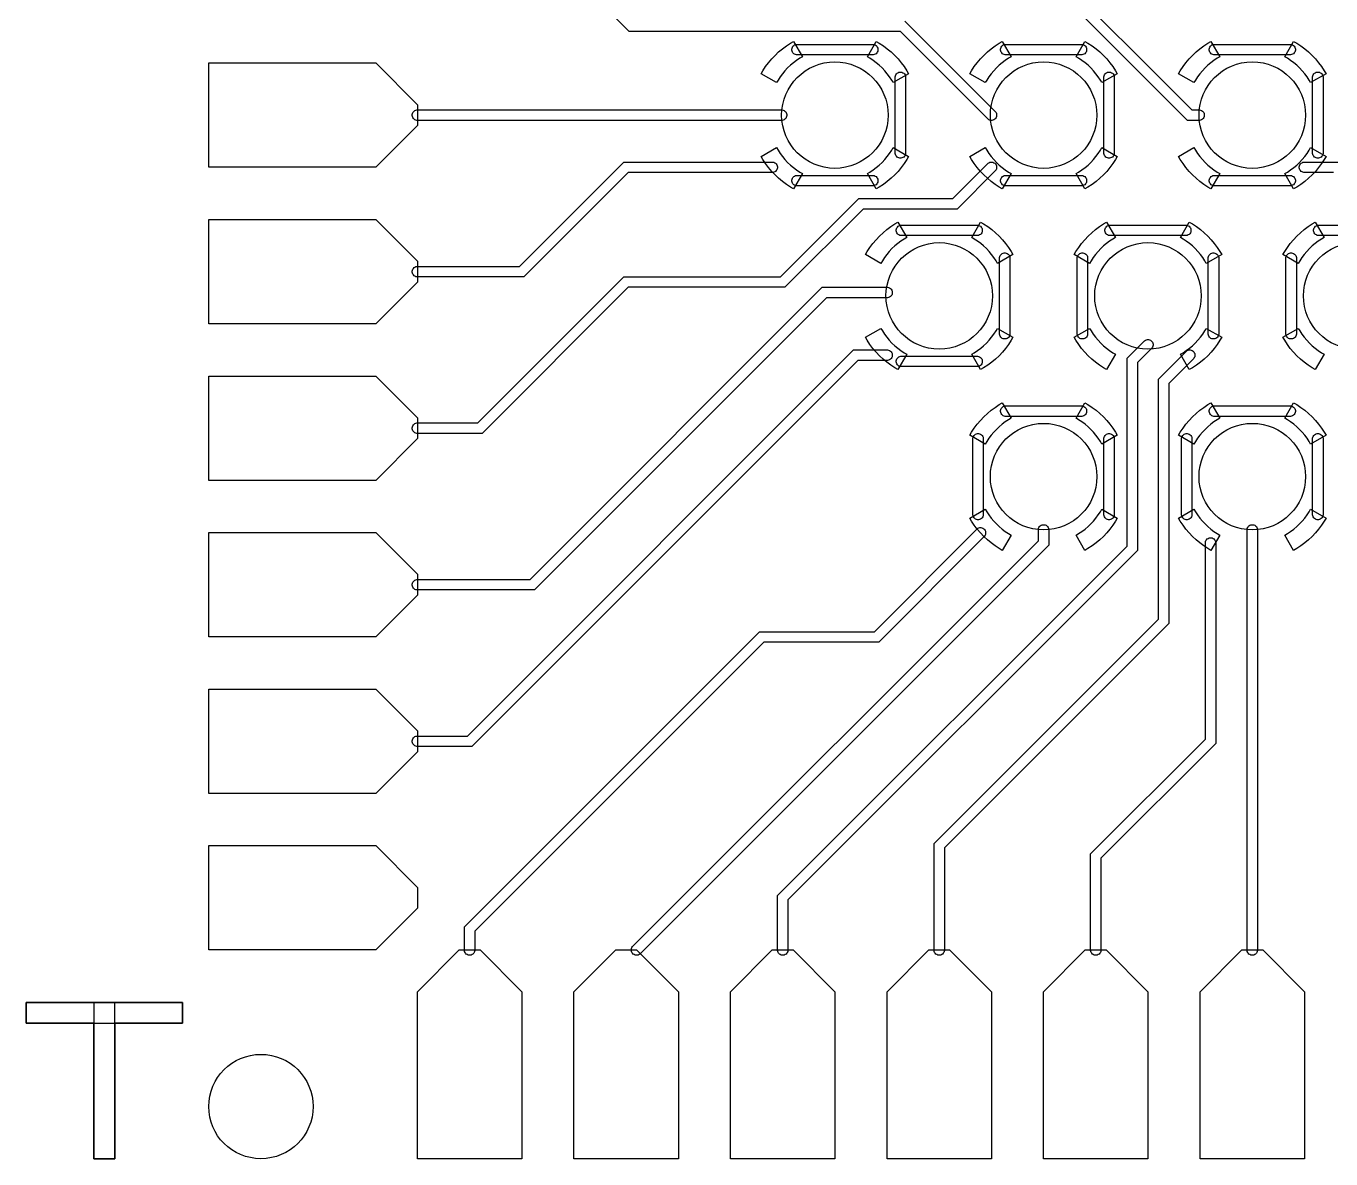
# Model space of a CAD drawing. Extents: x -17000 to 83000, y -61000 to 39000.
# Drawn here: x 43250 to 55753, y -32002 to -21147 of the extents above; entities that cross this region are included whole.
import ezdxf

# ---------------------------------------------------------------- set-up
doc = ezdxf.new("R2010")
doc.units = 0
doc.layers.add('Central Electrodes', color=2, linetype='CONTINUOUS')

msp = doc.modelspace()

# ---------------------------------------------------------------- linework, layer by layer
at = {"layer": 'Central Electrodes'}
for points in [[(51670.71, -21100), (52538.837, -21968.127), (52544.309, -21976.316), (52548.078, -21985.416), (52550, -21995.076), (52550, -22004.925), (52548.078, -22014.585), (52544.309, -22023.684), (52538.838, -22031.873), (52531.873, -22038.838), (52523.684, -22044.309), (52514.585, -22048.078), (52504.925, -22050), (52495.076, -22050), (52485.416, -22048.078), (52476.316, -22044.309), (52468.127, -22038.837), (51629.29, -21200), (49029.29, -21200), (48379.29, -20550)], [(53050, -20579.29), (54420.71, -21950), (54494.673, -21950), (54504.332, -21951.921), (54513.432, -21955.691), (54521.621, -21961.162), (54528.586, -21968.127), (54534.057, -21976.316), (54537.827, -21985.416), (54539.748, -21995.075), (54539.748, -22004.925), (54537.827, -22014.584), (54534.057, -22023.684), (54528.586, -22031.873), (54521.621, -22038.838), (54513.432, -22044.309), (54504.332, -22048.079), (54494.673, -22050), (54379.29, -22050), (52950, -20620.71)], [(55779.29, -22550), (55495.075, -22550), (55485.416, -22548.079), (55476.316, -22544.309), (55468.127, -22538.838), (55461.162, -22531.873), (55455.691, -22523.684), (55451.921, -22514.584), (55450, -22504.925), (55450, -22495.075), (55451.921, -22485.416), (55455.691, -22476.316), (55461.162, -22468.127), (55468.127, -22461.162), (55476.316, -22455.691), (55485.416, -22451.921), (55495.075, -22450), (55820.71, -22450)], [(56367.425, -23154.182), (55632.575, -23154.182), (55622.916, -23152.261), (55613.816, -23148.491), (55605.627, -23143.02), (55598.662, -23136.055), (55593.191, -23127.866), (55589.421, -23118.766), (55587.5, -23109.107), (55587.5, -23099.257), (55589.421, -23089.598), (55593.191, -23080.498), (55598.662, -23072.309), (55605.627, -23065.344), (55613.816, -23059.873), (55622.916, -23056.103), (55632.575, -23054.182), (56367.425, -23054.182)], [(43249.865, -30501.916), (43249.865, -30701.916)], [(44749.865, -30501.916), (43249.865, -30501.916)], [(44099.865, -30501.916), (43899.865, -30501.916)], [(43899.865, -30501.916), (43899.865, -32001.916)], [(44099.865, -32001.916), (44099.865, -30501.916)], [(44749.865, -30701.916), (44749.865, -30501.916)], [(43249.865, -30701.916), (44749.865, -30701.916)], [(43899.865, -32001.916), (44099.865, -32001.916)]]:
    msp.add_lwpolyline(points, dxfattribs=at)
for points in [[(50440.743, -21688.66), (50293.52, -21603.66), (50310.303, -21574.589), (50336.206, -21535.206), (50364.354, -21497.398), (50394.654, -21461.287), (50427.001, -21427.001), (50461.287, -21394.654), (50497.398, -21364.354), (50535.206, -21336.207), (50574.589, -21310.303), (50603.66, -21293.52), (50688.66, -21440.743), (50663.873, -21455.055), (50632.757, -21475.521), (50602.879, -21497.763), (50574.351, -21521.701), (50547.26, -21547.26), (50521.701, -21574.351), (50497.763, -21602.879), (50475.52, -21632.757), (50455.055, -21663.873)], [(50632.575, -21422.132), (50622.916, -21420.211), (50613.816, -21416.441), (50605.627, -21410.97), (50598.662, -21404.005), (50593.191, -21395.816), (50589.421, -21386.716), (50587.5, -21377.057), (50587.5, -21367.207), (50589.421, -21357.548), (50593.191, -21348.448), (50598.662, -21340.259), (50605.627, -21333.294), (50613.816, -21327.823), (50622.916, -21324.053), (50632.575, -21322.132), (51367.425, -21322.132), (51377.084, -21324.053), (51386.184, -21327.823), (51394.373, -21333.294), (51401.338, -21340.259), (51406.809, -21348.448), (51410.579, -21357.548), (51412.5, -21367.207), (51412.5, -21377.057), (51410.579, -21386.716), (51406.809, -21395.816), (51401.338, -21404.005), (51394.373, -21410.97), (51386.184, -21416.441), (51377.084, -21420.211), (51367.425, -21422.132)], [(51559.257, -21688.66), (51544.945, -21663.873), (51524.479, -21632.757), (51502.237, -21602.879), (51478.299, -21574.351), (51452.74, -21547.26), (51425.649, -21521.701), (51397.121, -21497.763), (51367.243, -21475.521), (51336.127, -21455.055), (51311.34, -21440.743), (51396.34, -21293.52), (51425.411, -21310.303), (51464.794, -21336.207), (51502.602, -21364.354), (51538.713, -21394.654), (51572.999, -21427.001), (51605.346, -21461.287), (51635.646, -21497.398), (51663.793, -21535.206), (51689.697, -21574.589), (51706.48, -21603.66)], [(52440.743, -21688.66), (52293.52, -21603.66), (52310.303, -21574.589), (52336.206, -21535.206), (52364.354, -21497.398), (52394.654, -21461.287), (52427.001, -21427.001), (52461.287, -21394.654), (52497.398, -21364.354), (52535.206, -21336.207), (52574.589, -21310.303), (52603.66, -21293.52), (52688.66, -21440.743), (52663.873, -21455.055), (52632.757, -21475.521), (52602.879, -21497.763), (52574.351, -21521.701), (52547.26, -21547.26), (52521.701, -21574.351), (52497.763, -21602.879), (52475.52, -21632.757), (52455.055, -21663.873)], [(52632.575, -21422.132), (52622.916, -21420.211), (52613.816, -21416.441), (52605.627, -21410.97), (52598.662, -21404.005), (52593.191, -21395.816), (52589.421, -21386.716), (52587.5, -21377.057), (52587.5, -21367.207), (52589.421, -21357.548), (52593.191, -21348.448), (52598.662, -21340.259), (52605.627, -21333.294), (52613.816, -21327.823), (52622.916, -21324.053), (52632.575, -21322.132), (53367.425, -21322.132), (53377.084, -21324.053), (53386.184, -21327.823), (53394.373, -21333.294), (53401.338, -21340.259), (53406.809, -21348.448), (53410.579, -21357.548), (53412.5, -21367.207), (53412.5, -21377.057), (53410.579, -21386.716), (53406.809, -21395.816), (53401.338, -21404.005), (53394.373, -21410.97), (53386.184, -21416.441), (53377.084, -21420.211), (53367.425, -21422.132)], [(53559.257, -21688.66), (53544.945, -21663.873), (53524.479, -21632.757), (53502.237, -21602.879), (53478.299, -21574.351), (53452.74, -21547.26), (53425.649, -21521.701), (53397.121, -21497.763), (53367.243, -21475.521), (53336.127, -21455.055), (53311.34, -21440.743), (53396.34, -21293.52), (53425.411, -21310.303), (53464.794, -21336.207), (53502.602, -21364.354), (53538.713, -21394.654), (53572.999, -21427.001), (53605.346, -21461.287), (53635.646, -21497.398), (53663.793, -21535.206), (53689.697, -21574.589), (53706.48, -21603.66)], [(54440.743, -21688.66), (54293.52, -21603.66), (54310.303, -21574.589), (54336.206, -21535.206), (54364.354, -21497.398), (54394.654, -21461.287), (54427.001, -21427.001), (54461.287, -21394.654), (54497.398, -21364.354), (54535.206, -21336.207), (54574.589, -21310.303), (54603.66, -21293.52), (54688.66, -21440.743), (54663.873, -21455.055), (54632.757, -21475.521), (54602.879, -21497.763), (54574.351, -21521.701), (54547.26, -21547.26), (54521.701, -21574.351), (54497.763, -21602.879), (54475.52, -21632.757), (54455.055, -21663.873)], [(54632.575, -21422.132), (54622.916, -21420.211), (54613.816, -21416.441), (54605.627, -21410.97), (54598.662, -21404.005), (54593.191, -21395.816), (54589.421, -21386.716), (54587.5, -21377.057), (54587.5, -21367.207), (54589.421, -21357.548), (54593.191, -21348.448), (54598.662, -21340.259), (54605.627, -21333.294), (54613.816, -21327.823), (54622.916, -21324.053), (54632.575, -21322.132), (55367.425, -21322.132), (55377.084, -21324.053), (55386.184, -21327.823), (55394.373, -21333.294), (55401.338, -21340.259), (55406.809, -21348.448), (55410.579, -21357.548), (55412.5, -21367.207), (55412.5, -21377.057), (55410.579, -21386.716), (55406.809, -21395.816), (55401.338, -21404.005), (55394.373, -21410.97), (55386.184, -21416.441), (55377.084, -21420.211), (55367.425, -21422.132)], [(55559.257, -21688.66), (55544.945, -21663.873), (55524.479, -21632.757), (55502.237, -21602.879), (55478.299, -21574.351), (55452.74, -21547.26), (55425.649, -21521.701), (55397.121, -21497.763), (55367.243, -21475.521), (55336.127, -21455.055), (55311.34, -21440.743), (55396.34, -21293.52), (55425.411, -21310.303), (55464.794, -21336.207), (55502.602, -21364.354), (55538.713, -21394.654), (55572.999, -21427.001), (55605.346, -21461.287), (55635.646, -21497.398), (55663.793, -21535.206), (55689.697, -21574.589), (55706.48, -21603.66)], [(45000, -22500), (45000, -21500), (46600, -21500), (47000, -21900), (47000, -22100), (46600, -22500)], [(51622.943, -22412.5), (51613.284, -22410.579), (51604.184, -22406.809), (51595.995, -22401.338), (51589.03, -22394.373), (51583.559, -22386.184), (51579.789, -22377.084), (51577.868, -22367.425), (51577.868, -21632.575), (51579.789, -21622.916), (51583.559, -21613.816), (51589.03, -21605.627), (51595.995, -21598.662), (51604.184, -21593.191), (51613.284, -21589.421), (51622.943, -21587.5), (51632.793, -21587.5), (51642.452, -21589.421), (51651.552, -21593.191), (51659.741, -21598.662), (51666.706, -21605.627), (51672.177, -21613.816), (51675.947, -21622.916), (51677.868, -21632.575), (51677.868, -22367.425), (51675.947, -22377.084), (51672.177, -22386.184), (51666.706, -22394.373), (51659.741, -22401.338), (51651.552, -22406.809), (51642.452, -22410.579), (51632.793, -22412.5)], [(53622.943, -22412.5), (53613.284, -22410.579), (53604.184, -22406.809), (53595.995, -22401.338), (53589.03, -22394.373), (53583.559, -22386.184), (53579.789, -22377.084), (53577.868, -22367.425), (53577.868, -21632.575), (53579.789, -21622.916), (53583.559, -21613.816), (53589.03, -21605.627), (53595.995, -21598.662), (53604.184, -21593.191), (53613.284, -21589.421), (53622.943, -21587.5), (53632.793, -21587.5), (53642.452, -21589.421), (53651.552, -21593.191), (53659.741, -21598.662), (53666.706, -21605.627), (53672.177, -21613.816), (53675.947, -21622.916), (53677.868, -21632.575), (53677.868, -22367.425), (53675.947, -22377.084), (53672.177, -22386.184), (53666.706, -22394.373), (53659.741, -22401.338), (53651.552, -22406.809), (53642.452, -22410.579), (53632.793, -22412.5)], [(55622.943, -22412.5), (55613.284, -22410.579), (55604.184, -22406.809), (55595.995, -22401.338), (55589.03, -22394.373), (55583.559, -22386.184), (55579.789, -22377.084), (55577.868, -22367.425), (55577.868, -21632.575), (55579.789, -21622.916), (55583.559, -21613.816), (55589.03, -21605.627), (55595.995, -21598.662), (55604.184, -21593.191), (55613.284, -21589.421), (55622.943, -21587.5), (55632.793, -21587.5), (55642.452, -21589.421), (55651.552, -21593.191), (55659.741, -21598.662), (55666.706, -21605.627), (55672.177, -21613.816), (55675.947, -21622.916), (55677.868, -21632.575), (55677.868, -22367.425), (55675.947, -22377.084), (55672.177, -22386.184), (55666.706, -22394.373), (55659.741, -22401.338), (55651.552, -22406.809), (55642.452, -22410.579), (55632.793, -22412.5)], [(46995.075, -22050), (46985.416, -22048.079), (46976.316, -22044.309), (46968.127, -22038.838), (46961.162, -22031.873), (46955.691, -22023.684), (46951.921, -22014.584), (46950, -22004.925), (46950, -21995.075), (46951.921, -21985.416), (46955.691, -21976.316), (46961.162, -21968.127), (46968.127, -21961.162), (46976.316, -21955.691), (46985.416, -21951.921), (46995.075, -21950), (50494.673, -21950), (50504.332, -21951.921), (50513.432, -21955.691), (50521.621, -21961.162), (50528.586, -21968.127), (50534.057, -21976.316), (50537.827, -21985.416), (50539.748, -21995.075), (50539.748, -22004.925), (50537.827, -22014.584), (50534.057, -22023.684), (50528.586, -22031.873), (50521.621, -22038.838), (50513.432, -22044.309), (50504.332, -22048.079), (50494.673, -22050)], [(50603.66, -22706.48), (50574.589, -22689.697), (50535.206, -22663.793), (50497.398, -22635.646), (50461.287, -22605.346), (50427.001, -22572.999), (50394.654, -22538.713), (50364.354, -22502.602), (50336.206, -22464.794), (50310.303, -22425.411), (50293.52, -22396.34), (50440.743, -22311.34), (50455.055, -22336.127), (50475.52, -22367.243), (50497.763, -22397.121), (50521.701, -22425.649), (50547.26, -22452.74), (50574.351, -22478.299), (50602.879, -22502.237), (50632.757, -22524.479), (50663.873, -22544.945), (50688.66, -22559.257)], [(51396.339, -22706.48), (51311.34, -22559.257), (51336.127, -22544.945), (51367.243, -22524.479), (51397.121, -22502.237), (51425.649, -22478.299), (51452.74, -22452.74), (51478.299, -22425.649), (51502.237, -22397.121), (51524.479, -22367.243), (51544.945, -22336.127), (51559.257, -22311.34), (51706.48, -22396.34), (51689.697, -22425.411), (51663.793, -22464.794), (51635.646, -22502.602), (51605.346, -22538.713), (51572.999, -22572.999), (51538.713, -22605.346), (51502.602, -22635.646), (51464.794, -22663.793), (51425.411, -22689.697)], [(52603.66, -22706.48), (52574.589, -22689.697), (52535.206, -22663.793), (52497.398, -22635.646), (52461.287, -22605.346), (52427.001, -22572.999), (52394.654, -22538.713), (52364.354, -22502.602), (52336.206, -22464.794), (52310.303, -22425.411), (52293.52, -22396.34), (52440.743, -22311.34), (52455.055, -22336.127), (52475.52, -22367.243), (52497.763, -22397.121), (52521.701, -22425.649), (52547.26, -22452.74), (52574.351, -22478.299), (52602.879, -22502.237), (52632.757, -22524.479), (52663.873, -22544.945), (52688.66, -22559.257)], [(53396.339, -22706.48), (53311.34, -22559.257), (53336.127, -22544.945), (53367.243, -22524.479), (53397.121, -22502.237), (53425.649, -22478.299), (53452.74, -22452.74), (53478.299, -22425.649), (53502.237, -22397.121), (53524.479, -22367.243), (53544.945, -22336.127), (53559.257, -22311.34), (53706.48, -22396.34), (53689.697, -22425.411), (53663.793, -22464.794), (53635.646, -22502.602), (53605.346, -22538.713), (53572.999, -22572.999), (53538.713, -22605.346), (53502.602, -22635.646), (53464.794, -22663.793), (53425.411, -22689.697)], [(54603.66, -22706.48), (54574.589, -22689.697), (54535.206, -22663.793), (54497.398, -22635.646), (54461.287, -22605.346), (54427.001, -22572.999), (54394.654, -22538.713), (54364.354, -22502.602), (54336.206, -22464.794), (54310.303, -22425.411), (54293.52, -22396.34), (54440.743, -22311.34), (54455.055, -22336.127), (54475.52, -22367.243), (54497.763, -22397.121), (54521.701, -22425.649), (54547.26, -22452.74), (54574.351, -22478.299), (54602.879, -22502.237), (54632.757, -22524.479), (54663.873, -22544.945), (54688.66, -22559.257)], [(55396.34, -22706.48), (55311.34, -22559.257), (55336.127, -22544.945), (55367.243, -22524.479), (55397.121, -22502.237), (55425.649, -22478.299), (55452.74, -22452.74), (55478.299, -22425.649), (55502.237, -22397.121), (55524.479, -22367.243), (55544.945, -22336.127), (55559.257, -22311.34), (55706.48, -22396.34), (55689.697, -22425.411), (55663.793, -22464.794), (55635.646, -22502.602), (55605.346, -22538.713), (55572.999, -22572.999), (55538.713, -22605.346), (55502.602, -22635.646), (55464.794, -22663.793), (55425.411, -22689.697)], [(46995.075, -25050), (46985.416, -25048.079), (46976.316, -25044.309), (46968.127, -25038.838), (46961.162, -25031.873), (46955.691, -25023.684), (46951.921, -25014.584), (46950, -25004.925), (46950, -24995.075), (46951.921, -24985.416), (46955.691, -24976.316), (46961.162, -24968.127), (46968.127, -24961.162), (46976.316, -24955.691), (46985.416, -24951.921), (46995.075, -24950), (47579.29, -24950), (48979.29, -23550), (50479.29, -23550), (51229.29, -22800), (52129.29, -22800), (52468.127, -22461.163), (52476.316, -22455.691), (52485.416, -22451.922), (52495.076, -22450), (52504.925, -22450), (52514.585, -22451.922), (52523.684, -22455.691), (52531.873, -22461.162), (52538.838, -22468.127), (52544.309, -22476.316), (52548.078, -22485.415), (52550, -22495.075), (52550, -22504.924), (52548.078, -22514.584), (52544.309, -22523.684), (52538.837, -22531.873), (52170.71, -22900), (51270.71, -22900), (50520.71, -23650), (49020.71, -23650), (47620.71, -25050)], [(46995.075, -23550), (46985.416, -23548.079), (46976.316, -23544.309), (46968.127, -23538.838), (46961.162, -23531.873), (46955.691, -23523.684), (46951.921, -23514.584), (46950, -23504.925), (46950, -23495.075), (46951.921, -23485.416), (46955.691, -23476.316), (46961.162, -23468.127), (46968.127, -23461.162), (46976.316, -23455.691), (46985.416, -23451.921), (46995.075, -23450), (47979.29, -23450), (48979.29, -22450), (50404.925, -22450), (50414.584, -22451.921), (50423.684, -22455.691), (50431.873, -22461.162), (50438.838, -22468.127), (50444.309, -22476.316), (50448.079, -22485.416), (50450, -22495.075), (50450, -22504.925), (50448.079, -22514.584), (50444.309, -22523.684), (50438.838, -22531.873), (50431.873, -22538.838), (50423.684, -22544.309), (50414.584, -22548.079), (50404.925, -22550), (49020.71, -22550), (48020.71, -23550)], [(50632.575, -22677.868), (50622.916, -22675.947), (50613.816, -22672.177), (50605.627, -22666.706), (50598.662, -22659.741), (50593.191, -22651.552), (50589.421, -22642.452), (50587.5, -22632.793), (50587.5, -22622.943), (50589.421, -22613.284), (50593.191, -22604.184), (50598.662, -22595.995), (50605.627, -22589.03), (50613.816, -22583.559), (50622.916, -22579.789), (50632.575, -22577.868), (51367.425, -22577.868), (51377.084, -22579.789), (51386.184, -22583.559), (51394.373, -22589.03), (51401.338, -22595.995), (51406.809, -22604.184), (51410.579, -22613.284), (51412.5, -22622.943), (51412.5, -22632.793), (51410.579, -22642.452), (51406.809, -22651.552), (51401.338, -22659.741), (51394.373, -22666.706), (51386.184, -22672.177), (51377.084, -22675.947), (51367.425, -22677.868)], [(52632.575, -22677.868), (52622.916, -22675.947), (52613.816, -22672.177), (52605.627, -22666.706), (52598.662, -22659.741), (52593.191, -22651.552), (52589.421, -22642.452), (52587.5, -22632.793), (52587.5, -22622.943), (52589.421, -22613.284), (52593.191, -22604.184), (52598.662, -22595.995), (52605.627, -22589.03), (52613.816, -22583.559), (52622.916, -22579.789), (52632.575, -22577.868), (53367.425, -22577.868), (53377.084, -22579.789), (53386.184, -22583.559), (53394.373, -22589.03), (53401.338, -22595.995), (53406.809, -22604.184), (53410.579, -22613.284), (53412.5, -22622.943), (53412.5, -22632.793), (53410.579, -22642.452), (53406.809, -22651.552), (53401.338, -22659.741), (53394.373, -22666.706), (53386.184, -22672.177), (53377.084, -22675.947), (53367.425, -22677.868)], [(54632.575, -22677.868), (54622.916, -22675.947), (54613.816, -22672.177), (54605.627, -22666.706), (54598.662, -22659.741), (54593.191, -22651.552), (54589.421, -22642.452), (54587.5, -22632.793), (54587.5, -22622.943), (54589.421, -22613.284), (54593.191, -22604.184), (54598.662, -22595.995), (54605.627, -22589.03), (54613.816, -22583.559), (54622.916, -22579.789), (54632.575, -22577.868), (55367.425, -22577.868), (55377.084, -22579.789), (55386.184, -22583.559), (55394.373, -22589.03), (55401.338, -22595.995), (55406.809, -22604.184), (55410.579, -22613.284), (55412.5, -22622.943), (55412.5, -22632.793), (55410.579, -22642.452), (55406.809, -22651.552), (55401.338, -22659.741), (55394.373, -22666.706), (55386.184, -22672.177), (55377.084, -22675.947), (55367.425, -22677.868)], [(45000, -24000), (45000, -23000), (46600, -23000), (47000, -23400), (47000, -23600), (46600, -24000)], [(51440.743, -23420.711), (51293.52, -23335.711), (51310.303, -23306.64), (51336.206, -23267.256), (51364.353, -23229.448), (51394.654, -23193.338), (51427.001, -23159.052), (51461.287, -23126.705), (51497.398, -23096.405), (51535.206, -23068.258), (51574.59, -23042.354), (51603.66, -23025.57), (51688.66, -23172.794), (51663.873, -23187.106), (51632.757, -23207.572), (51602.879, -23229.814), (51574.351, -23253.752), (51547.26, -23279.311), (51521.701, -23306.402), (51497.762, -23334.931), (51475.52, -23364.807), (51455.055, -23395.923)], [(51632.575, -23154.182), (51622.916, -23152.261), (51613.816, -23148.491), (51605.627, -23143.02), (51598.662, -23136.055), (51593.191, -23127.866), (51589.421, -23118.766), (51587.5, -23109.107), (51587.5, -23099.257), (51589.421, -23089.598), (51593.191, -23080.498), (51598.662, -23072.309), (51605.627, -23065.344), (51613.816, -23059.873), (51622.916, -23056.103), (51632.575, -23054.182), (52367.425, -23054.182), (52377.084, -23056.103), (52386.184, -23059.873), (52394.373, -23065.344), (52401.338, -23072.309), (52406.809, -23080.498), (52410.579, -23089.598), (52412.5, -23099.257), (52412.5, -23109.107), (52410.579, -23118.766), (52406.809, -23127.866), (52401.338, -23136.055), (52394.373, -23143.02), (52386.184, -23148.491), (52377.084, -23152.261), (52367.425, -23154.182)], [(52559.257, -23420.711), (52544.945, -23395.923), (52524.48, -23364.807), (52502.237, -23334.931), (52478.299, -23306.402), (52452.74, -23279.311), (52425.649, -23253.752), (52397.121, -23229.814), (52367.243, -23207.572), (52336.127, -23187.106), (52311.34, -23172.794), (52396.34, -23025.57), (52425.41, -23042.354), (52464.794, -23068.258), (52502.602, -23096.405), (52538.713, -23126.705), (52572.999, -23159.052), (52605.346, -23193.338), (52635.646, -23229.448), (52663.794, -23267.256), (52689.696, -23306.64), (52706.48, -23335.711)], [(53440.743, -23420.711), (53293.52, -23335.711), (53310.303, -23306.64), (53336.206, -23267.256), (53364.353, -23229.448), (53394.654, -23193.338), (53427.001, -23159.052), (53461.287, -23126.705), (53497.398, -23096.405), (53535.206, -23068.258), (53574.59, -23042.354), (53603.66, -23025.57), (53688.66, -23172.794), (53663.873, -23187.106), (53632.757, -23207.572), (53602.879, -23229.814), (53574.351, -23253.752), (53547.26, -23279.311), (53521.701, -23306.402), (53497.762, -23334.931), (53475.52, -23364.807), (53455.055, -23395.923)], [(53632.575, -23154.182), (53622.916, -23152.261), (53613.816, -23148.491), (53605.627, -23143.02), (53598.662, -23136.055), (53593.191, -23127.866), (53589.421, -23118.766), (53587.5, -23109.107), (53587.5, -23099.257), (53589.421, -23089.598), (53593.191, -23080.498), (53598.662, -23072.309), (53605.627, -23065.344), (53613.816, -23059.873), (53622.916, -23056.103), (53632.575, -23054.182), (54367.425, -23054.182), (54377.084, -23056.103), (54386.184, -23059.873), (54394.373, -23065.344), (54401.338, -23072.309), (54406.809, -23080.498), (54410.579, -23089.598), (54412.5, -23099.257), (54412.5, -23109.107), (54410.579, -23118.766), (54406.809, -23127.866), (54401.338, -23136.055), (54394.373, -23143.02), (54386.184, -23148.491), (54377.084, -23152.261), (54367.425, -23154.182)], [(54559.257, -23420.711), (54544.945, -23395.923), (54524.48, -23364.807), (54502.237, -23334.931), (54478.299, -23306.402), (54452.74, -23279.311), (54425.649, -23253.752), (54397.121, -23229.814), (54367.243, -23207.572), (54336.127, -23187.106), (54311.34, -23172.794), (54396.34, -23025.57), (54425.41, -23042.354), (54464.794, -23068.258), (54502.602, -23096.405), (54538.713, -23126.705), (54572.999, -23159.052), (54605.346, -23193.338), (54635.646, -23229.448), (54663.794, -23267.256), (54689.696, -23306.64), (54706.48, -23335.711)], [(55440.743, -23420.711), (55293.52, -23335.711), (55310.303, -23306.64), (55336.206, -23267.256), (55364.354, -23229.448), (55394.654, -23193.338), (55427.001, -23159.052), (55461.287, -23126.705), (55497.398, -23096.405), (55535.206, -23068.258), (55574.59, -23042.354), (55603.66, -23025.57), (55688.66, -23172.794), (55663.873, -23187.106), (55632.757, -23207.572), (55602.879, -23229.814), (55574.351, -23253.752), (55547.26, -23279.311), (55521.701, -23306.402), (55497.762, -23334.931), (55475.52, -23364.807), (55455.055, -23395.923)], [(52622.943, -24144.551), (52613.284, -24142.63), (52604.184, -24138.86), (52595.995, -24133.389), (52589.03, -24126.424), (52583.559, -24118.235), (52579.789, -24109.135), (52577.868, -24099.476), (52577.868, -23364.626), (52579.789, -23354.967), (52583.559, -23345.867), (52589.03, -23337.678), (52595.995, -23330.713), (52604.184, -23325.242), (52613.284, -23321.472), (52622.943, -23319.551), (52632.793, -23319.551), (52642.452, -23321.472), (52651.552, -23325.242), (52659.741, -23330.713), (52666.706, -23337.678), (52672.177, -23345.867), (52675.947, -23354.967), (52677.868, -23364.626), (52677.868, -24099.476), (52675.947, -24109.135), (52672.177, -24118.235), (52666.706, -24126.424), (52659.741, -24133.389), (52651.552, -24138.86), (52642.452, -24142.63), (52632.793, -24144.551)], [(53367.207, -24144.551), (53357.548, -24142.63), (53348.448, -24138.86), (53340.259, -24133.389), (53333.294, -24126.424), (53327.823, -24118.235), (53324.053, -24109.135), (53322.132, -24099.476), (53322.132, -23364.626), (53324.053, -23354.967), (53327.823, -23345.867), (53333.294, -23337.678), (53340.259, -23330.713), (53348.448, -23325.242), (53357.548, -23321.472), (53367.207, -23319.551), (53377.057, -23319.551), (53386.716, -23321.472), (53395.816, -23325.242), (53404.005, -23330.713), (53410.97, -23337.678), (53416.441, -23345.867), (53420.211, -23354.967), (53422.132, -23364.626), (53422.132, -24099.476), (53420.211, -24109.135), (53416.441, -24118.235), (53410.97, -24126.424), (53404.005, -24133.389), (53395.816, -24138.86), (53386.716, -24142.63), (53377.057, -24144.551)], [(54622.943, -24144.551), (54613.284, -24142.63), (54604.184, -24138.86), (54595.995, -24133.389), (54589.03, -24126.424), (54583.559, -24118.235), (54579.789, -24109.135), (54577.868, -24099.476), (54577.868, -23364.626), (54579.789, -23354.967), (54583.559, -23345.867), (54589.03, -23337.678), (54595.995, -23330.713), (54604.184, -23325.242), (54613.284, -23321.472), (54622.943, -23319.551), (54632.793, -23319.551), (54642.452, -23321.472), (54651.552, -23325.242), (54659.741, -23330.713), (54666.706, -23337.678), (54672.177, -23345.867), (54675.947, -23354.967), (54677.868, -23364.626), (54677.868, -24099.476), (54675.947, -24109.135), (54672.177, -24118.235), (54666.706, -24126.424), (54659.741, -24133.389), (54651.552, -24138.86), (54642.452, -24142.63), (54632.793, -24144.551)], [(55367.207, -24144.551), (55357.548, -24142.63), (55348.448, -24138.86), (55340.259, -24133.389), (55333.294, -24126.424), (55327.823, -24118.235), (55324.053, -24109.135), (55322.132, -24099.476), (55322.132, -23364.626), (55324.053, -23354.967), (55327.823, -23345.867), (55333.294, -23337.678), (55340.259, -23330.713), (55348.448, -23325.242), (55357.548, -23321.472), (55367.207, -23319.551), (55377.057, -23319.551), (55386.716, -23321.472), (55395.816, -23325.242), (55404.005, -23330.713), (55410.97, -23337.678), (55416.441, -23345.867), (55420.211, -23354.967), (55422.132, -23364.626), (55422.132, -24099.476), (55420.211, -24109.135), (55416.441, -24118.235), (55410.97, -24126.424), (55404.005, -24133.389), (55395.816, -24138.86), (55386.716, -24142.63), (55377.057, -24144.551)], [(46995.075, -26550), (46985.416, -26548.079), (46976.316, -26544.309), (46968.127, -26538.838), (46961.162, -26531.873), (46955.691, -26523.684), (46951.921, -26514.584), (46950, -26504.925), (46950, -26495.075), (46951.921, -26485.416), (46955.691, -26476.316), (46961.162, -26468.127), (46968.127, -26461.162), (46976.316, -26455.691), (46985.416, -26451.921), (46995.075, -26450), (48079.29, -26450), (50879.29, -23650), (51504.925, -23650), (51514.584, -23651.921), (51523.684, -23655.691), (51531.873, -23661.162), (51538.838, -23668.127), (51544.309, -23676.316), (51548.079, -23685.416), (51550, -23695.075), (51550, -23704.925), (51548.079, -23714.584), (51544.309, -23723.684), (51538.838, -23731.873), (51531.873, -23738.838), (51523.684, -23744.309), (51514.584, -23748.079), (51504.925, -23750), (50920.71, -23750), (48120.71, -26550)], [(51603.66, -24438.531), (51574.591, -24421.748), (51535.205, -24395.844), (51497.398, -24367.697), (51461.287, -24337.397), (51427.001, -24305.05), (51394.654, -24270.764), (51364.354, -24234.653), (51336.206, -24196.845), (51310.303, -24157.462), (51293.52, -24128.391), (51440.743, -24043.391), (51455.055, -24068.178), (51475.52, -24099.294), (51497.763, -24129.172), (51521.701, -24157.7), (51547.26, -24184.791), (51574.351, -24210.35), (51602.879, -24234.288), (51632.757, -24256.53), (51663.872, -24276.996), (51688.66, -24291.306)], [(52396.34, -24438.531), (52311.34, -24291.306), (52336.127, -24276.996), (52367.243, -24256.53), (52397.121, -24234.288), (52425.649, -24210.35), (52452.74, -24184.791), (52478.299, -24157.7), (52502.237, -24129.172), (52524.479, -24099.294), (52544.945, -24068.178), (52559.257, -24043.391), (52706.48, -24128.391), (52689.697, -24157.462), (52663.793, -24196.845), (52635.646, -24234.653), (52605.346, -24270.764), (52572.999, -24305.05), (52538.713, -24337.397), (52502.602, -24367.697), (52464.794, -24395.844), (52425.409, -24421.748)], [(53603.66, -24438.531), (53574.591, -24421.748), (53535.205, -24395.844), (53497.398, -24367.697), (53461.287, -24337.397), (53427.001, -24305.05), (53394.654, -24270.764), (53364.354, -24234.653), (53336.206, -24196.845), (53310.303, -24157.462), (53293.52, -24128.391), (53440.743, -24043.391), (53455.055, -24068.178), (53475.52, -24099.294), (53497.763, -24129.172), (53521.701, -24157.7), (53547.26, -24184.791), (53574.351, -24210.35), (53602.879, -24234.288), (53632.757, -24256.53), (53663.872, -24276.996), (53688.66, -24291.306)], [(54396.34, -24438.531), (54311.34, -24291.306), (54336.127, -24276.996), (54367.243, -24256.53), (54397.121, -24234.288), (54425.649, -24210.35), (54452.74, -24184.791), (54478.299, -24157.7), (54502.237, -24129.172), (54524.479, -24099.294), (54544.945, -24068.178), (54559.257, -24043.391), (54706.48, -24128.391), (54689.697, -24157.462), (54663.793, -24196.845), (54635.646, -24234.653), (54605.346, -24270.764), (54572.999, -24305.05), (54538.713, -24337.397), (54502.602, -24367.697), (54464.794, -24395.844), (54425.409, -24421.748)], [(55603.66, -24438.531), (55574.591, -24421.748), (55535.206, -24395.844), (55497.398, -24367.697), (55461.287, -24337.397), (55427.001, -24305.05), (55394.654, -24270.764), (55364.354, -24234.653), (55336.207, -24196.845), (55310.303, -24157.462), (55293.52, -24128.391), (55440.743, -24043.391), (55455.055, -24068.178), (55475.521, -24099.294), (55497.763, -24129.172), (55521.701, -24157.7), (55547.26, -24184.791), (55574.351, -24210.35), (55602.879, -24234.288), (55632.757, -24256.53), (55663.873, -24276.996), (55688.66, -24291.306)], [(46995.075, -28050), (46985.416, -28048.079), (46976.316, -28044.309), (46968.127, -28038.838), (46961.162, -28031.873), (46955.691, -28023.684), (46951.921, -28014.584), (46950, -28004.925), (46950, -27995.075), (46951.921, -27985.416), (46955.691, -27976.316), (46961.162, -27968.127), (46968.127, -27961.162), (46976.316, -27955.691), (46985.416, -27951.921), (46995.075, -27950), (47479.29, -27950), (51179.29, -24250), (51504.925, -24250), (51514.584, -24251.921), (51523.684, -24255.691), (51531.873, -24261.162), (51538.838, -24268.127), (51544.309, -24276.316), (51548.079, -24285.416), (51550, -24295.075), (51550, -24304.925), (51548.079, -24314.584), (51544.309, -24323.684), (51538.838, -24331.873), (51531.873, -24338.838), (51523.684, -24344.309), (51514.584, -24348.079), (51504.925, -24350), (51220.71, -24350), (47520.71, -28050)], [(50495.075, -30050), (50485.416, -30048.079), (50476.316, -30044.309), (50468.127, -30038.838), (50461.162, -30031.873), (50455.691, -30023.684), (50451.921, -30014.584), (50450, -30004.925), (50450, -29479.29), (53800, -26129.29), (53800, -24329.29), (53968.127, -24161.163), (53976.316, -24155.691), (53985.416, -24151.922), (53995.076, -24150), (54004.925, -24150), (54014.585, -24151.922), (54023.684, -24155.691), (54031.873, -24161.162), (54038.838, -24168.127), (54044.309, -24176.316), (54048.078, -24185.415), (54050, -24195.075), (54050, -24204.924), (54048.078, -24214.584), (54044.309, -24223.684), (54038.837, -24231.873), (53900, -24370.71), (53900, -26170.71), (50550, -29520.71), (50550, -30004.925), (50548.079, -30014.584), (50544.309, -30023.684), (50538.838, -30031.873), (50531.873, -30038.838), (50523.684, -30044.309), (50514.584, -30048.079), (50504.925, -30050)], [(51995.075, -30050), (51985.416, -30048.079), (51976.316, -30044.309), (51968.127, -30038.838), (51961.162, -30031.873), (51955.691, -30023.684), (51951.921, -30014.584), (51950, -30004.925), (51950, -28979.29), (54100, -26829.29), (54100, -24529.29), (54368.127, -24261.163), (54376.316, -24255.691), (54385.416, -24251.922), (54395.076, -24250), (54404.925, -24250), (54414.585, -24251.922), (54423.684, -24255.691), (54431.873, -24261.162), (54438.838, -24268.127), (54444.309, -24276.316), (54448.078, -24285.415), (54450, -24295.075), (54450, -24304.924), (54448.078, -24314.584), (54444.309, -24323.684), (54438.837, -24331.873), (54200, -24570.71), (54200, -26870.71), (52050, -29020.71), (52050, -30004.925), (52048.079, -30014.584), (52044.309, -30023.684), (52038.838, -30031.873), (52031.873, -30038.838), (52023.684, -30044.309), (52014.584, -30048.079), (52004.925, -30050)], [(51632.575, -24409.919), (51622.916, -24407.998), (51613.816, -24404.228), (51605.627, -24398.757), (51598.662, -24391.792), (51593.191, -24383.603), (51589.421, -24374.503), (51587.5, -24364.844), (51587.5, -24354.994), (51589.421, -24345.335), (51593.191, -24336.235), (51598.662, -24328.046), (51605.627, -24321.081), (51613.816, -24315.61), (51622.916, -24311.84), (51632.575, -24309.919), (52367.425, -24309.919), (52377.084, -24311.84), (52386.184, -24315.61), (52394.373, -24321.081), (52401.338, -24328.046), (52406.809, -24336.235), (52410.579, -24345.335), (52412.5, -24354.994), (52412.5, -24364.844), (52410.579, -24374.503), (52406.809, -24383.603), (52401.338, -24391.792), (52394.373, -24398.757), (52386.184, -24404.228), (52377.084, -24407.998), (52367.425, -24409.919)], [(45000, -25500), (45000, -24500), (46600, -24500), (47000, -24900), (47000, -25100), (46600, -25500)], [(52440.743, -25152.762), (52293.52, -25067.762), (52310.303, -25038.691), (52336.206, -24999.307), (52364.353, -24961.499), (52394.654, -24925.389), (52427.001, -24891.103), (52461.287, -24858.756), (52497.399, -24828.454), (52535.206, -24800.309), (52574.59, -24774.405), (52603.66, -24757.621), (52688.66, -24904.845), (52663.874, -24919.156), (52632.756, -24939.622), (52602.88, -24961.864), (52574.351, -24985.803), (52547.26, -25011.362), (52521.701, -25038.452), (52497.762, -25066.982), (52475.521, -25096.857), (52455.054, -25127.974)], [(52632.575, -24886.233), (52622.916, -24884.312), (52613.816, -24880.542), (52605.627, -24875.071), (52598.662, -24868.106), (52593.191, -24859.917), (52589.421, -24850.817), (52587.5, -24841.158), (52587.5, -24831.308), (52589.421, -24821.649), (52593.191, -24812.549), (52598.662, -24804.36), (52605.627, -24797.395), (52613.816, -24791.924), (52622.916, -24788.154), (52632.575, -24786.233), (53367.425, -24786.233), (53377.084, -24788.154), (53386.184, -24791.924), (53394.373, -24797.395), (53401.338, -24804.36), (53406.809, -24812.549), (53410.579, -24821.649), (53412.5, -24831.308), (53412.5, -24841.158), (53410.579, -24850.817), (53406.809, -24859.917), (53401.338, -24868.106), (53394.373, -24875.071), (53386.184, -24880.542), (53377.084, -24884.312), (53367.425, -24886.233)], [(53559.257, -25152.762), (53544.945, -25127.974), (53524.479, -25096.857), (53502.238, -25066.982), (53478.299, -25038.452), (53452.74, -25011.362), (53425.649, -24985.803), (53397.12, -24961.864), (53367.244, -24939.622), (53336.126, -24919.156), (53311.34, -24904.845), (53396.34, -24757.621), (53425.41, -24774.404), (53464.794, -24800.309), (53502.601, -24828.454), (53538.713, -24858.756), (53572.999, -24891.103), (53605.346, -24925.389), (53635.646, -24961.499), (53663.794, -24999.307), (53689.696, -25038.691), (53706.48, -25067.762)], [(54440.743, -25152.762), (54293.52, -25067.762), (54310.303, -25038.691), (54336.206, -24999.307), (54364.353, -24961.499), (54394.654, -24925.389), (54427.001, -24891.103), (54461.287, -24858.756), (54497.399, -24828.454), (54535.206, -24800.309), (54574.59, -24774.405), (54603.66, -24757.621), (54688.66, -24904.845), (54663.874, -24919.156), (54632.756, -24939.622), (54602.88, -24961.864), (54574.351, -24985.803), (54547.26, -25011.362), (54521.701, -25038.452), (54497.762, -25066.982), (54475.521, -25096.857), (54455.054, -25127.974)], [(54632.575, -24886.233), (54622.916, -24884.312), (54613.816, -24880.542), (54605.627, -24875.071), (54598.662, -24868.106), (54593.191, -24859.917), (54589.421, -24850.817), (54587.5, -24841.158), (54587.5, -24831.308), (54589.421, -24821.649), (54593.191, -24812.549), (54598.662, -24804.36), (54605.627, -24797.395), (54613.816, -24791.924), (54622.916, -24788.154), (54632.575, -24786.233), (55367.425, -24786.233), (55377.084, -24788.154), (55386.184, -24791.924), (55394.373, -24797.395), (55401.338, -24804.36), (55406.809, -24812.549), (55410.579, -24821.649), (55412.5, -24831.308), (55412.5, -24841.158), (55410.579, -24850.817), (55406.809, -24859.917), (55401.338, -24868.106), (55394.373, -24875.071), (55386.184, -24880.542), (55377.084, -24884.312), (55367.425, -24886.233)], [(55559.257, -25152.762), (55544.945, -25127.974), (55524.479, -25096.857), (55502.238, -25066.982), (55478.299, -25038.452), (55452.74, -25011.362), (55425.649, -24985.803), (55397.12, -24961.864), (55367.244, -24939.622), (55336.126, -24919.156), (55311.34, -24904.845), (55396.34, -24757.621), (55425.41, -24774.404), (55464.794, -24800.309), (55502.601, -24828.454), (55538.713, -24858.756), (55572.999, -24891.103), (55605.346, -24925.389), (55635.646, -24961.499), (55663.794, -24999.307), (55689.697, -25038.691), (55706.48, -25067.762)], [(52367.207, -25876.602), (52357.548, -25874.681), (52348.448, -25870.911), (52340.259, -25865.44), (52333.294, -25858.475), (52327.823, -25850.286), (52324.053, -25841.186), (52322.132, -25831.527), (52322.132, -25096.677), (52324.053, -25087.018), (52327.823, -25077.918), (52333.294, -25069.729), (52340.259, -25062.764), (52348.448, -25057.293), (52357.548, -25053.523), (52367.207, -25051.602), (52377.057, -25051.602), (52386.716, -25053.523), (52395.816, -25057.293), (52404.005, -25062.764), (52410.97, -25069.729), (52416.441, -25077.918), (52420.211, -25087.018), (52422.132, -25096.677), (52422.132, -25831.527), (52420.211, -25841.186), (52416.441, -25850.286), (52410.97, -25858.475), (52404.005, -25865.44), (52395.816, -25870.911), (52386.716, -25874.681), (52377.057, -25876.602)], [(53622.943, -25876.602), (53613.284, -25874.681), (53604.184, -25870.911), (53595.995, -25865.44), (53589.03, -25858.475), (53583.559, -25850.286), (53579.789, -25841.186), (53577.868, -25831.527), (53577.868, -25096.677), (53579.789, -25087.018), (53583.559, -25077.918), (53589.03, -25069.729), (53595.995, -25062.764), (53604.184, -25057.293), (53613.284, -25053.523), (53622.943, -25051.602), (53632.793, -25051.602), (53642.452, -25053.523), (53651.552, -25057.293), (53659.741, -25062.764), (53666.706, -25069.729), (53672.177, -25077.918), (53675.947, -25087.018), (53677.868, -25096.677), (53677.868, -25831.527), (53675.947, -25841.186), (53672.177, -25850.286), (53666.706, -25858.475), (53659.741, -25865.44), (53651.552, -25870.911), (53642.452, -25874.681), (53632.793, -25876.602)], [(54367.207, -25876.602), (54357.548, -25874.681), (54348.448, -25870.911), (54340.259, -25865.44), (54333.294, -25858.475), (54327.823, -25850.286), (54324.053, -25841.186), (54322.132, -25831.527), (54322.132, -25096.677), (54324.053, -25087.018), (54327.823, -25077.918), (54333.294, -25069.729), (54340.259, -25062.764), (54348.448, -25057.293), (54357.548, -25053.523), (54367.207, -25051.602), (54377.057, -25051.602), (54386.716, -25053.523), (54395.816, -25057.293), (54404.005, -25062.764), (54410.97, -25069.729), (54416.441, -25077.918), (54420.211, -25087.018), (54422.132, -25096.677), (54422.132, -25831.527), (54420.211, -25841.186), (54416.441, -25850.286), (54410.97, -25858.475), (54404.005, -25865.44), (54395.816, -25870.911), (54386.716, -25874.681), (54377.057, -25876.602)], [(55622.943, -25876.602), (55613.284, -25874.681), (55604.184, -25870.911), (55595.995, -25865.44), (55589.03, -25858.475), (55583.559, -25850.286), (55579.789, -25841.186), (55577.868, -25831.527), (55577.868, -25096.677), (55579.789, -25087.018), (55583.559, -25077.918), (55589.03, -25069.729), (55595.995, -25062.764), (55604.184, -25057.293), (55613.284, -25053.523), (55622.943, -25051.602), (55632.793, -25051.602), (55642.452, -25053.523), (55651.552, -25057.293), (55659.741, -25062.764), (55666.706, -25069.729), (55672.177, -25077.918), (55675.947, -25087.018), (55677.868, -25096.677), (55677.868, -25831.527), (55675.947, -25841.186), (55672.177, -25850.286), (55666.706, -25858.475), (55659.741, -25865.44), (55651.552, -25870.911), (55642.452, -25874.681), (55632.793, -25876.602)], [(52603.66, -26170.582), (52574.591, -26153.799), (52535.205, -26127.895), (52497.398, -26099.748), (52461.287, -26069.448), (52427.001, -26037.1), (52394.654, -26002.814), (52364.353, -25966.704), (52336.206, -25928.896), (52310.303, -25889.513), (52293.52, -25860.442), (52440.743, -25775.442), (52455.055, -25800.229), (52475.521, -25831.345), (52497.762, -25861.221), (52521.701, -25889.751), (52547.26, -25916.842), (52574.35, -25942.399), (52602.88, -25966.34), (52632.757, -25988.581), (52663.872, -26009.047), (52688.66, -26023.357)], [(53396.34, -26170.582), (53311.34, -26023.357), (53336.127, -26009.047), (53367.243, -25988.581), (53397.12, -25966.34), (53425.649, -25942.399), (53452.74, -25916.842), (53478.299, -25889.751), (53502.238, -25861.221), (53524.479, -25831.345), (53544.945, -25800.229), (53559.257, -25775.442), (53706.48, -25860.442), (53689.697, -25889.513), (53663.793, -25928.896), (53635.646, -25966.704), (53605.346, -26002.814), (53572.999, -26037.1), (53538.713, -26069.448), (53502.602, -26099.748), (53464.794, -26127.895), (53425.409, -26153.799)], [(54603.66, -26170.582), (54574.591, -26153.799), (54535.205, -26127.895), (54497.398, -26099.748), (54461.287, -26069.448), (54427.001, -26037.1), (54394.654, -26002.814), (54364.353, -25966.704), (54336.206, -25928.896), (54310.303, -25889.513), (54293.52, -25860.442), (54440.743, -25775.442), (54455.055, -25800.229), (54475.521, -25831.345), (54497.762, -25861.221), (54521.701, -25889.751), (54547.26, -25916.842), (54574.35, -25942.399), (54602.88, -25966.34), (54632.757, -25988.581), (54663.872, -26009.047), (54688.66, -26023.357)], [(55396.34, -26170.582), (55311.34, -26023.357), (55336.127, -26009.047), (55367.243, -25988.581), (55397.12, -25966.34), (55425.65, -25942.399), (55452.74, -25916.842), (55478.299, -25889.751), (55502.238, -25861.221), (55524.479, -25831.345), (55544.945, -25800.229), (55559.257, -25775.442), (55706.48, -25860.442), (55689.697, -25889.513), (55663.793, -25928.896), (55635.646, -25966.704), (55605.346, -26002.814), (55572.999, -26037.1), (55538.713, -26069.448), (55502.602, -26099.748), (55464.794, -26127.895), (55425.409, -26153.799)], [(45000, -27000), (45000, -26000), (46600, -26000), (47000, -26400), (47000, -26600), (46600, -27000)], [(47495.075, -30050), (47485.416, -30048.079), (47476.316, -30044.309), (47468.127, -30038.838), (47461.162, -30031.873), (47455.691, -30023.684), (47451.921, -30014.584), (47450, -30004.925), (47450, -29779.29), (50279.29, -26950), (51379.252, -26950), (52362.732, -25964.017), (52370.914, -25958.535), (52380.008, -25954.754), (52389.666, -25952.82), (52399.515, -25952.808), (52409.177, -25954.717), (52418.282, -25958.475), (52426.478, -25963.936), (52433.451, -25970.892), (52438.933, -25979.074), (52442.714, -25988.168), (52444.648, -25997.826), (52444.66, -26007.675), (52442.751, -26017.337), (52438.993, -26026.442), (52433.532, -26034.638), (51420.748, -27050), (50320.71, -27050), (47550, -29820.71), (47550, -30004.925), (47548.079, -30014.584), (47544.309, -30023.684), (47538.838, -30031.873), (47531.873, -30038.838), (47523.684, -30044.309), (47514.584, -30048.079), (47504.925, -30050)], [(49095.075, -30050), (49085.415, -30048.078), (49076.316, -30044.309), (49068.127, -30038.838), (49061.162, -30031.873), (49055.691, -30023.684), (49051.922, -30014.585), (49050, -30004.925), (49050, -29995.076), (49051.922, -29985.416), (49055.691, -29976.316), (49061.163, -29968.127), (52950, -26079.29), (52950, -25969.427), (52951.921, -25959.768), (52955.691, -25950.668), (52961.162, -25942.479), (52968.127, -25935.514), (52976.316, -25930.043), (52985.416, -25926.273), (52995.075, -25924.352), (53004.925, -25924.352), (53014.584, -25926.273), (53023.684, -25930.043), (53031.873, -25935.514), (53038.838, -25942.479), (53044.309, -25950.668), (53048.079, -25959.768), (53050, -25969.427), (53050, -26120.71), (49131.873, -30038.837), (49123.684, -30044.309), (49114.584, -30048.078), (49104.924, -30050)], [(54995.075, -30050), (54985.416, -30048.079), (54976.316, -30044.309), (54968.127, -30038.838), (54961.162, -30031.873), (54955.691, -30023.684), (54951.921, -30014.584), (54950, -30004.925), (54950, -25969.427), (54951.921, -25959.768), (54955.691, -25950.668), (54961.162, -25942.479), (54968.127, -25935.514), (54976.316, -25930.043), (54985.416, -25926.273), (54995.075, -25924.352), (55004.925, -25924.352), (55014.584, -25926.273), (55023.684, -25930.043), (55031.873, -25935.514), (55038.838, -25942.479), (55044.309, -25950.668), (55048.079, -25959.768), (55050, -25969.427), (55050, -30004.925), (55048.079, -30014.584), (55044.309, -30023.684), (55038.838, -30031.873), (55031.873, -30038.838), (55023.684, -30044.309), (55014.584, -30048.079), (55004.925, -30050)], [(53495.075, -30050), (53485.416, -30048.079), (53476.316, -30044.309), (53468.127, -30038.838), (53461.162, -30031.873), (53455.691, -30023.684), (53451.921, -30014.584), (53450, -30004.925), (53450, -29079.29), (54550, -27979.29), (54550, -26095.075), (54551.921, -26085.416), (54555.691, -26076.316), (54561.162, -26068.127), (54568.127, -26061.162), (54576.316, -26055.691), (54585.416, -26051.921), (54595.075, -26050), (54604.925, -26050), (54614.584, -26051.921), (54623.684, -26055.691), (54631.873, -26061.162), (54638.838, -26068.127), (54644.309, -26076.316), (54648.079, -26085.416), (54650, -26095.075), (54650, -28020.71), (53550, -29120.71), (53550, -30004.925), (53548.079, -30014.584), (53544.309, -30023.684), (53538.838, -30031.873), (53531.873, -30038.838), (53523.684, -30044.309), (53514.584, -30048.079), (53504.925, -30050)], [(45000, -28500), (45000, -27500), (46600, -27500), (47000, -27900), (47000, -28100), (46600, -28500)], [(45000, -30000), (45000, -29000), (46600, -29000), (47000, -29400), (47000, -29600), (46600, -30000)], [(47000, -32000), (47000, -30400), (47400, -30000), (47600, -30000), (48000, -30400), (48000, -32000)], [(48500, -32000), (48500, -30400), (48900, -30000), (49100, -30000), (49500, -30400), (49500, -32000)], [(50000, -32000), (50000, -30400), (50400, -30000), (50600, -30000), (51000, -30400), (51000, -32000)], [(51500, -32000), (51500, -30400), (51900, -30000), (52100, -30000), (52500, -30400), (52500, -32000)], [(53000, -32000), (53000, -30400), (53400, -30000), (53600, -30000), (54000, -30400), (54000, -32000)], [(54500, -32000), (54500, -30400), (54900, -30000), (55100, -30000), (55500, -30400), (55500, -32000)], [(43899.865, -32001.916), (43899.865, -30701.916), (43249.865, -30701.916), (43249.865, -30501.916), (44749.865, -30501.916), (44749.865, -30701.916), (44099.865, -30701.916), (44099.865, -32001.916)]]:
    msp.add_lwpolyline(points, close=True, dxfattribs=at)
for centre, radius in [((51000, -22000), 510.252), ((53000, -22000), 510.252), ((55000, -22000), 510.252), ((52000, -23732.051), 510.252), ((54000, -23732.051), 510.252), ((56000, -23732.051), 510.252), ((53000, -25464.101), 510.252), ((55000, -25464.101), 510.252), ((45500, -31500), 500)]:
    msp.add_circle(centre, radius, dxfattribs=at)

doc.saveas('drawing.dxf')
